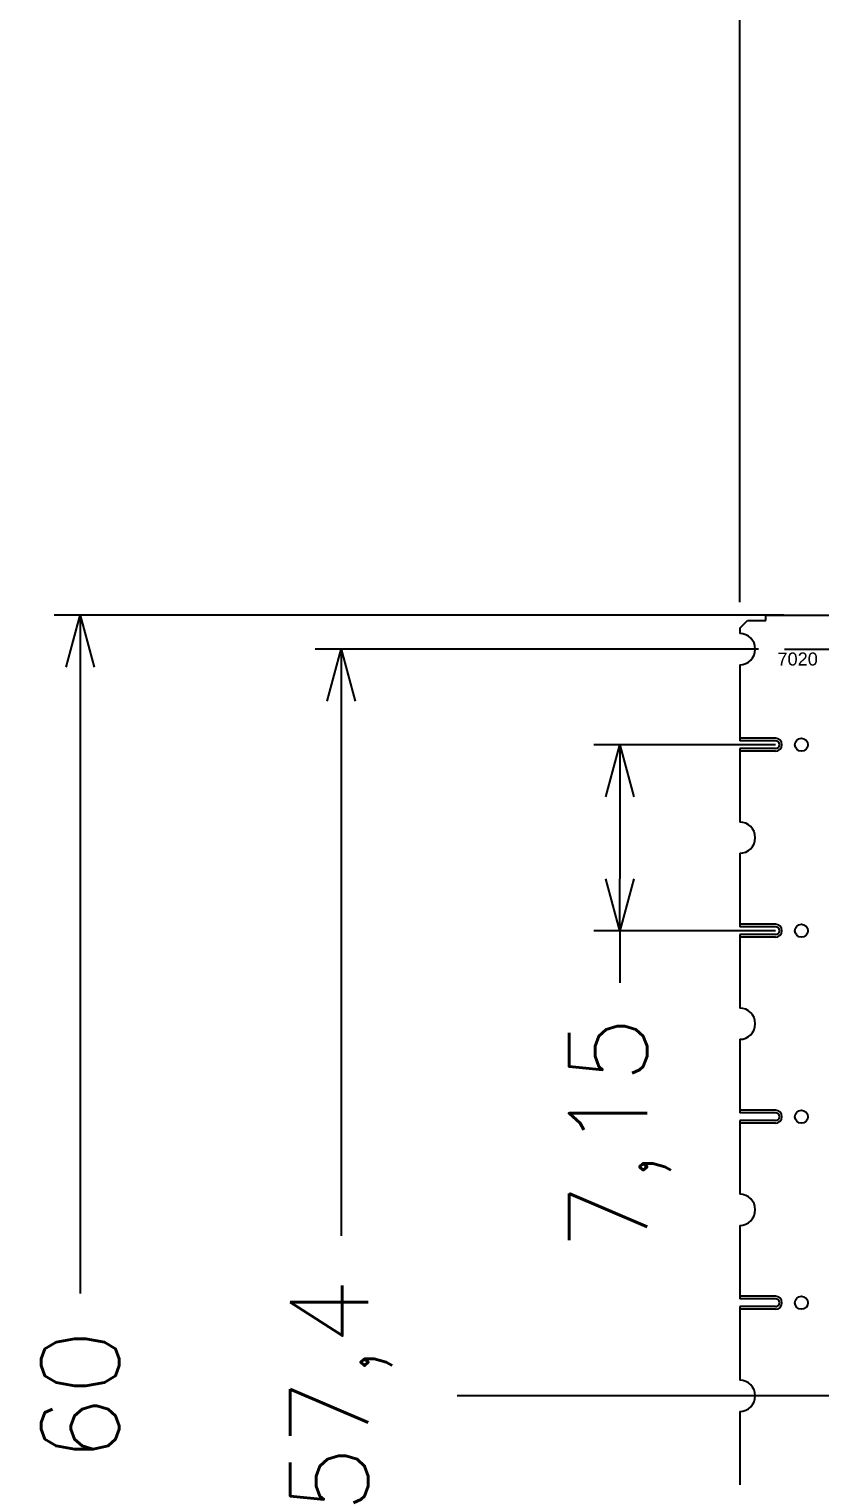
# Model space of a CAD drawing. Header units: millimetres. Extents: x -992 to 1678, y 98 to 1000.
# Drawn here: x -930.7 to -900.3, y 883.9 to 939.6 of the extents above; entities that cross this region are included whole.
import ezdxf

# ---------------------------------------------------------------- set-up
doc = ezdxf.new("R2010")
doc.units = ezdxf.units.MM
doc.header["$PDMODE"] = 3
doc.header["$PDSIZE"] = -1
doc.linetypes.add('CENTER', pattern=[10.16, 6.35, -1.27, 1.27, -1.27])
doc.linetypes.add('HIDDEN', pattern=[1.905, 1.27, -0.635])
doc.layers.get('DEFPOINTS').update_dxf_attribs({"color": 10})
for name, color, linetype in [('1', 3, 'Continuous'), ('CEN', 8, 'CENTER'), ('DIM', 7, 'Continuous'), ('HID', 1, 'HIDDEN')]:
    doc.layers.add(name, color=color, linetype=linetype)
doc.styles.add('SIMPLEX', font='simplex')
doc.styles.get("Standard").update_dxf_attribs({"font": 'txt.shx', "bigfont": 'chineset.shx'})
doc.styles.add('STYLE3', font='arial.ttf')
doc.dimstyles.new('ISO-25', dxfattribs={"dimtxt": 2.5, "dimasz": 2.5, "dimexe": 1.25, "dimexo": 0.625, "dimtad": 1, "dimtxsty": 'Standard', "dimcen": 2.5, "dimadec": 0, "dimazin": 0, "dimtfac": 1, "dimtmove": 0, "dimatfit": 3, "dimfxl": 0, "dimarcsym": 0})

# ---------------------------------------------------------------- blocks, each defined once
blk = doc.blocks.new('_OPEN30')
at = {"color": 0, "linetype": 'ByBlock'}
for p, q in [((-1, 0.268), (0, 0)), ((0, 0), (-1, -0.268)), ((0, 0), (-1, 0))]:
    blk.add_line(p, q, dxfattribs=at)
blk = doc.blocks.new('*D2')
at = {"layer": 'DEFPOINTS', "color": 0}
for p in [(-656.549, 952.064), (-903.349, 916.616), (-656.549, 916.616)]:
    blk.add_point(p, dxfattribs=at)
at = {"layer": 'DIM', "color": 0, "lineweight": -2}
for p, q in [((-903.349, 917.616), (-903.349, 953.064)), ((-656.549, 917.616), (-656.549, 953.064)), ((-901.349, 952.064), (-787.449, 952.064)), ((-658.549, 952.064), (-772.449, 952.064))]:
    blk.add_line(p, q, dxfattribs=at)
at = {"layer": 'DIM', "color": 0, "lineweight": -2, "xscale": 2, "yscale": 2, "zscale": 2, "rotation": 180}
blk.add_blockref('_OPEN30', (-903.349, 952.064), dxfattribs=at)
at = {"layer": 'DIM', "color": 0, "lineweight": -2, "xscale": 2, "yscale": 2, "zscale": 2}
blk.add_blockref('_OPEN30', (-656.549, 952.064), dxfattribs=at)
at = {"layer": 'DIM', "color": 0, "insert": (-779.949, 952.064), "char_height": 3, "attachment_point": 5, "style": 'SIMPLEX'}
blk.add_mtext('246,8', dxfattribs=at)
blk = doc.blocks.new('*D12')
at = {"layer": 'DEFPOINTS', "color": 0}
for p in [(-918.678, 915.816), (-901.624, 915.816), (-904.774, 858.416)]:
    blk.add_point(p, dxfattribs=at)
at = {"layer": 'DIM', "color": 0, "lineweight": -2}
for p, q in [((-902.624, 915.816), (-919.678, 915.816)), ((-918.678, 913.816), (-918.678, 893.259)), ((-918.678, 860.416), (-918.678, 880.974)), ((-905.774, 858.416), (-919.678, 858.416))]:
    blk.add_line(p, q, dxfattribs=at)
at = {"layer": 'DIM', "color": 0, "lineweight": -2, "xscale": 2, "yscale": 2, "zscale": 2}
for p, rotation in [((-918.678, 915.816), 90), ((-918.678, 858.416), 270)]:
    blk.add_blockref('_OPEN30', p, dxfattribs=dict(at, rotation=rotation))
at = {"layer": 'DIM', "color": 0, "insert": (-918.678, 887.116), "char_height": 3, "attachment_point": 5, "rotation": 90, "style": 'SIMPLEX'}
blk.add_mtext('57,4', dxfattribs=at)
blk = doc.blocks.new('*D13')
at = {"layer": 'DEFPOINTS', "color": 0}
for p in [(-900.649, 917.116), (-928.714, 857.116), (-900.649, 857.116)]:
    blk.add_point(p, dxfattribs=at)
at = {"layer": 'DIM', "color": 0, "lineweight": -2}
for p, q in [((-901.649, 917.116), (-929.714, 917.116)), ((-928.714, 915.116), (-928.714, 891.045)), ((-928.714, 859.116), (-928.714, 883.188)), ((-901.649, 857.116), (-929.714, 857.116))]:
    blk.add_line(p, q, dxfattribs=at)
at = {"layer": 'DIM', "color": 0, "lineweight": -2, "xscale": 2, "yscale": 2, "zscale": 2}
for p, rotation in [((-928.714, 917.116), 90), ((-928.714, 857.116), 270)]:
    blk.add_blockref('_OPEN30', p, dxfattribs=dict(at, rotation=rotation))
at = {"layer": 'DIM', "color": 0, "insert": (-928.714, 887.116), "char_height": 3, "attachment_point": 5, "rotation": 90, "style": 'SIMPLEX'}
blk.add_mtext('60', dxfattribs=at)
blk = doc.blocks.new('*D14')
at = {"layer": 'DEFPOINTS', "color": 0}
for p in [(-900.974, 912.141), (-907.955, 904.991), (-900.974, 904.991)]:
    blk.add_point(p, dxfattribs=at)
at = {"layer": 'DIM', "color": 0, "lineweight": -2}
for p, q in [((-901.974, 912.141), (-908.955, 912.141)), ((-907.955, 910.141), (-907.955, 906.991)), ((-901.974, 904.991), (-908.955, 904.991)), ((-907.955, 904.991), (-907.955, 902.991))]:
    blk.add_line(p, q, dxfattribs=at)
at = {"layer": 'DIM', "color": 0, "lineweight": -2, "xscale": 2, "yscale": 2, "zscale": 2}
for p, rotation in [((-907.955, 912.141), 90), ((-907.955, 904.991), 270)]:
    blk.add_blockref('_OPEN30', p, dxfattribs=dict(at, rotation=rotation))
at = {"layer": 'DIM', "color": 0, "insert": (-907.955, 897.206), "char_height": 3, "attachment_point": 5, "rotation": 90, "style": 'SIMPLEX'}
blk.add_mtext('7,15', dxfattribs=at)

msp = doc.modelspace()

# ---------------------------------------------------------------- linework, layer by layer
at = {"layer": '1', "linetype": 'ByBlock'}
for p, q in [((-903.3486804, 916.61640189), (-903.0486804, 916.91640189)), ((-903.3486804, 916.61640189), (-903.3486804, 916.41640189)), ((-903.3486804, 915.21640189), (-903.3486804, 912.29140189)), ((-903.3486804, 911.99140189), (-903.3486804, 909.16640189)), ((-903.3486804, 907.96640189), (-903.3486804, 905.14140189)), ((-903.3486804, 904.84140189), (-903.3486804, 902.01640189)), ((-903.3486804, 900.81640189), (-903.3486804, 897.99140189)), ((-903.3486804, 897.69140189), (-903.3486804, 894.86640189)), ((-903.3486804, 893.66640189), (-903.3486804, 890.84140189)), ((-903.3486804, 890.54140189), (-903.3486804, 887.71640189)), ((-903.3486804, 886.51640189), (-903.3486804, 883.69140189))]:
    msp.add_line(p, q, dxfattribs=at)
at = {"layer": '1'}
for p, q in [((-903.0486804, 916.91640189), (-902.3486804, 916.91640189)), ((-902.3486804, 917.11640189), (-872.4986804, 917.11640189)), ((-902.3486804, 916.91640189), (-902.3486804, 917.11640189)), ((-901.9736804, 912.29140189), (-903.3486804, 912.29140189)), ((-901.9736804, 911.99140189), (-903.3486804, 911.99140189)), ((-901.9736804, 905.14140189), (-903.3486804, 905.14140189)), ((-901.9736804, 904.84140189), (-903.3486804, 904.84140189)), ((-901.9736804, 897.99140189), (-903.3486804, 897.99140189)), ((-901.9736804, 897.69140189), (-903.3486804, 897.69140189)), ((-901.9736804, 890.84140189), (-903.3486804, 890.84140189)), ((-901.9736804, 890.54140189), (-903.3486804, 890.54140189))]:
    msp.add_line(p, q, dxfattribs=at)
for centre in [(-900.9736804, 912.14140189), (-900.9736804, 904.99140189), (-900.9736804, 897.84140189), (-900.9736804, 890.69140189)]:
    msp.add_circle(centre, 0.25, dxfattribs=at)
for centre, radius in [((-903.3486804, 915.81640189), 0.6), ((-901.9736804, 912.14140189), 0.15), ((-901.9736804, 912.14140189), 0.15), ((-903.3486804, 908.56640189), 0.6), ((-901.9736804, 904.99140189), 0.15), ((-901.9736804, 904.99140189), 0.15), ((-903.3486804, 901.41640189), 0.6), ((-901.9736804, 897.84140189), 0.15), ((-901.9736804, 897.84140189), 0.15), ((-903.3486804, 894.26640189), 0.6), ((-901.9736804, 890.69140189), 0.15), ((-901.9736804, 890.69140189), 0.15), ((-903.3486804, 887.11640189), 0.6)]:
    msp.add_arc(centre, radius, 270, 90, dxfattribs=at)
at = {"layer": 'CEN', "linetype": 'ByBlock'}
for p, q in [((-901.6236804, 915.81640189), (-659.2736804, 915.81640189)), ((-648.05900889, 887.11640189), (-914.20864364, 887.11640189))]:
    msp.add_line(p, q, dxfattribs=at)
at = {"layer": 'HID', "linetype": 'ByBlock'}
for p, q in [((-901.9736804, 912.39140189), (-903.3486804, 912.39140189)), ((-901.9736804, 911.89140189), (-903.3486804, 911.89140189)), ((-901.9736804, 905.24140189), (-903.3486804, 905.24140189)), ((-901.9736804, 904.74140189), (-903.3486804, 904.74140189)), ((-901.9736804, 898.09140189), (-903.3486804, 898.09140189)), ((-901.9736804, 897.59140189), (-903.3486804, 897.59140189)), ((-901.9736804, 890.94140189), (-903.3486804, 890.94140189)), ((-901.9736804, 890.44140189), (-903.3486804, 890.44140189))]:
    msp.add_line(p, q, dxfattribs=at)
for centre in [(-901.9736804, 912.14140189), (-901.9736804, 904.99140189), (-901.9736804, 897.84140189), (-901.9736804, 890.69140189)]:
    msp.add_arc(centre, 0.25, 270, 90, dxfattribs=at)

# ---------------------------------------------------------------- texts
at = {"layer": '1', "style": 'STYLE3'}
msp.add_text('7020', height=0.5, dxfattribs=at).set_placement((-901.89707492, 915.18409731))

# ---------------------------------------------------------------- dimensions: what is measured, and where the dimension line sits
at = {"layer": 'DIM'}
dim = msp.add_linear_dim(base=(-656.5486803994, 952.0636081337), p1=(-903.3486803994, 916.6164018862), p2=(-656.5486803994, 916.6164018862), dimstyle='ISO-25', override={"dimtxt": 3, "dimasz": 2, "dimexe": 1, "dimexo": 1, "dimgap": 1.5, "dimtad": 0, "dimdec": 8, "dimtxsty": 'SIMPLEX', "dimblk1": 'OPEN30', "dimblk2": 'OPEN30', "dimsah": 1, "dimtp": 0.05, "dimtm": 0.05, "dimtfac": 0.5, "dimtdec": 8}, dxfattribs=at)
dim.commit()
dim.dimension.update_dxf_attribs({"geometry": '*D2', "text_midpoint": (-779.9486803994, 952.0636081337)})
for base, p1, p2, picture, middle in [((-928.7144148005, 857.1164018862), (-900.6486803994, 917.1164018862), (-900.6486803994, 857.1164018862), '*D13', (-928.7144148005, 887.1164018862)), ((-918.6777215314, 915.8164018862), (-904.7736803994, 858.4164018862), (-901.6236803994, 915.8164018862), '*D12', (-918.6777215314, 887.1164018862)), ((-907.9550588664, 904.9914018862), (-900.9736803994, 912.1414018862), (-900.9736803994, 904.9914018862), '*D14', (-907.9550588664, 897.2056876005))]:
    dim = msp.add_linear_dim(base=base, p1=p1, p2=p2, angle=90, dimstyle='ISO-25', override={"dimtxt": 3, "dimasz": 2, "dimexe": 1, "dimexo": 1, "dimgap": 1.5, "dimtad": 0, "dimdec": 8, "dimtxsty": 'SIMPLEX', "dimblk1": 'OPEN30', "dimblk2": 'OPEN30', "dimsah": 1, "dimtp": 0.05, "dimtm": 0.05, "dimtfac": 0.5, "dimtdec": 8}, dxfattribs=at)
    dim.commit()
    dim.dimension.update_dxf_attribs({"geometry": picture, "text_midpoint": middle})

doc.saveas('drawing.dxf')
